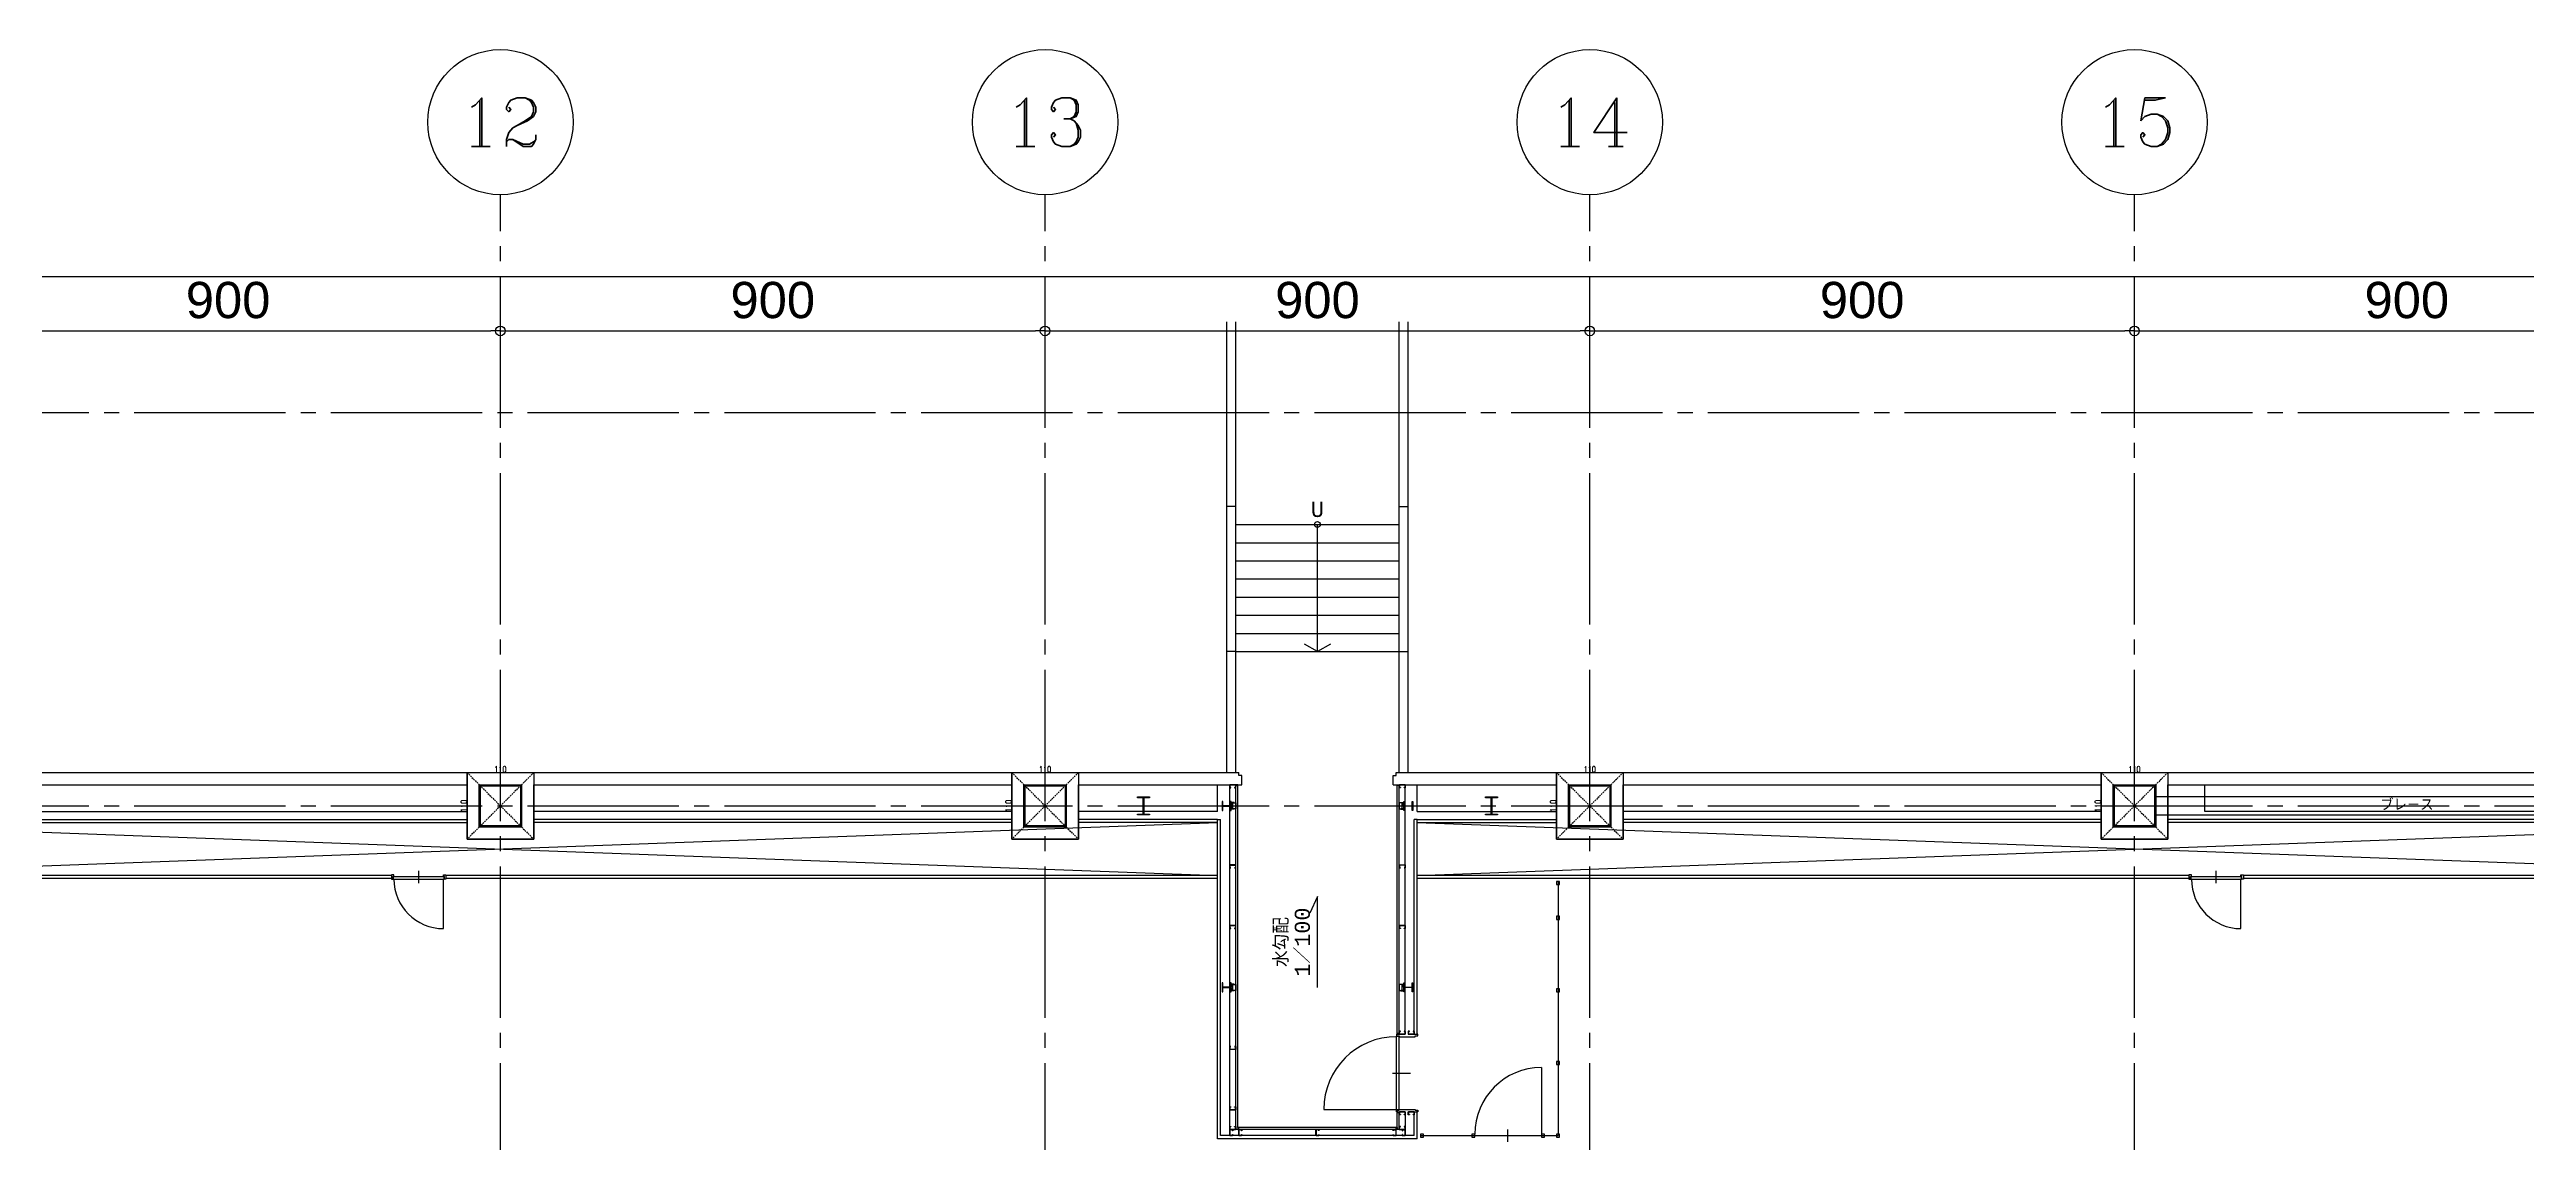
# Model space of a CAD drawing. Extents: x -18489 to 195597, y -1599 to 112111.
# Drawn here: x 9215 to 13308, y 18194 to 20000 of the extents above; entities that cross this region are included whole.
import ezdxf
from ezdxf.enums import TextEntityAlignment as Align

# ---------------------------------------------------------------- set-up
doc = ezdxf.new("R2010")
doc.units = 0
doc.header["$LTSCALE"] = 100
doc.linetypes.add('X-N-FAB-L10$0$COL-CEN-LIN', pattern=[3.25, 2.5, -0.25, 0.25, -0.25])
doc.linetypes.add('X-N-FAB-L10$0$HIDDEN', pattern=[0.375, 0.25, -0.125])
for name, color, linetype in [('X-N-FAB-L10$0$0-MC', 8, 'Continuous'), ('X-N-FAB-L10$0$0-NC', 8, 'Continuous'), ('X-N-FAB-L10$0$08', 8, 'Continuous'), ('X-N-FAB-L10$0$A-BLOCK', 8, 'Continuous'), ('X-N-FAB-L10$0$BEAM', 8, 'Continuous'), ('X-N-FAB-L10$0$BLOCK', 8, 'Continuous'), ('X-N-FAB-L10$0$CCL', 8, 'X-N-FAB-L10$0$COL-CEN-LIN'), ('X-N-FAB-L10$0$COL', 8, 'Continuous'), ('X-N-FAB-L10$0$COL-S', 8, 'Continuous'), ('X-N-FAB-L10$0$DIM', 8, 'Continuous')]:
    doc.layers.add(name, color=color, linetype=linetype)
doc.styles.add('X-N-FAB-L10$0$ATS', font='monotxt.shx', dxfattribs={"bigfont": 'BIGFONT.shx'})
doc.styles.add('X-N-FAB-L10$0$COL-NUM', font='romanc')
doc.styles.add('X-N-FAB-L10$0$DIM', font='simplex.shx', dxfattribs={"width": 0.67, "bigfont": 'chineset.shx'})
doc.styles.add('X-N-FAB-L10$0$DimStyUse', font='romans.shx', dxfattribs={"width": 0.7})
doc.styles.add('X-N-FAB-L10$0$Gen-Text', font='arial.ttf', dxfattribs={"height": 2.5})
doc.dimstyles.new('X-N-FAB-L10$0$cirl', dxfattribs={"dimtxt": 200, "dimasz": 50, "dimexe": 50, "dimexo": 0, "dimgap": 20, "dimtad": 1, "dimdsep": 46, "dimtxsty": 'X-N-FAB-L10$0$DimStyUse', "dimblk": 'X-N-FAB-L10$0$_Origin', "dimcen": 10, "dimdle": 50, "dimclrt": 2, "dimazin": 0, "dimtfac": 1, "dimtix": 1, "dimtmove": 2, "dimatfit": 3, "dimfxl": 10, "dimtolj": 1, "dimarcsym": 0})
doc.dimstyles.new('X-N-FAB-L10$0$JJP_005_defpoint', dxfattribs={"dimtxt": 20, "dimasz": 0.5, "dimexe": 0.5, "dimexo": 0.5, "dimgap": 0.5, "dimtad": 1, "dimdsep": 46, "dimtxsty": 'X-N-FAB-L10$0$DIM', "dimblk": 'X-N-FAB-L10$0$_None', "dimcen": 10, "dimclrd": 256, "dimclre": 256, "dimclrt": 256, "dimadec": 0, "dimazin": 0, "dimtfac": 1, "dimtix": 1, "dimtmove": 2, "dimatfit": 3, "dimldrblk": 'X-N-FAB-L10$0$_None', "dimfxl": 0.5, "dimtolj": 1, "dimtzin": 0, "dimarcsym": 0})

# ---------------------------------------------------------------- blocks, each defined once
blk = doc.blocks.new('X-N-FAB-L10$0$_Origin')
at = {"color": 0, "linetype": 'ByBlock', "lineweight": -2}
blk.add_line((0, 0), (-1, 0), dxfattribs=at)
blk.add_circle((0, 0), 0.5, dxfattribs=at)
blk = doc.blocks.new('*D2518')
at = {"layer": 'DefPoints', "color": 0, "transparency": 16777216}
for p in [(0, 9025), (-26950, 8935), (0, 8935)]:
    blk.add_point(p, dxfattribs=at)
at = {"layer": 'X-N-FAB-L10$0$DIM', "color": 0, "lineweight": -2, "transparency": 16777216}
for p, q in [((-26950, 8935), (-26950, 9045)), ((0, 8935), (0, 9045)), ((-26934, 9025), (-16, 9025))]:
    blk.add_line(p, q, dxfattribs=at)
at = {"layer": 'X-N-FAB-L10$0$DIM', "color": 0, "lineweight": -2, "transparency": 16777216, "xscale": 16, "yscale": 16, "zscale": 16, "rotation": 180}
blk.add_blockref('X-N-FAB-L10$0$_Origin', (-26950, 9025), dxfattribs=at)
at = {"layer": 'X-N-FAB-L10$0$DIM', "color": 0, "lineweight": -2, "transparency": 16777216, "xscale": 16, "yscale": 16, "zscale": 16}
blk.add_blockref('X-N-FAB-L10$0$_Origin', (0, 9025), dxfattribs=at)
at = {"layer": 'X-N-FAB-L10$0$DIM', "color": 2, "transparency": 16777216, "insert": (-13475, 9075.6), "char_height": 2.5, "attachment_point": 5, "style": 'X-N-FAB-L10$0$Gen-Text'}
blk.add_mtext('\\A1;{\\H24x;26950}', dxfattribs=at)
blk = doc.blocks.new('*D2529')
at = {"layer": 'DefPoints', "color": 0, "transparency": 16777216}
for p in [(-17050, 8935), (-17950, 8845), (-17050, 8845)]:
    blk.add_point(p, dxfattribs=at)
at = {"layer": 'X-N-FAB-L10$0$DIM', "color": 0, "lineweight": -2, "transparency": 16777216}
for p, q in [((-17950, 8845), (-17950, 8955)), ((-17934, 8935), (-17066, 8935)), ((-17050, 8845), (-17050, 8955))]:
    blk.add_line(p, q, dxfattribs=at)
at = {"layer": 'X-N-FAB-L10$0$DIM', "color": 0, "lineweight": -2, "transparency": 16777216, "xscale": 16, "yscale": 16, "zscale": 16, "rotation": 180}
blk.add_blockref('X-N-FAB-L10$0$_Origin', (-17950, 8935), dxfattribs=at)
at = {"layer": 'X-N-FAB-L10$0$DIM', "color": 0, "lineweight": -2, "transparency": 16777216, "xscale": 16, "yscale": 16, "zscale": 16}
blk.add_blockref('X-N-FAB-L10$0$_Origin', (-17050, 8935), dxfattribs=at)
at = {"layer": 'X-N-FAB-L10$0$DIM', "color": 2, "transparency": 16777216, "insert": (-17500, 8985.6), "char_height": 2.5, "attachment_point": 5, "style": 'X-N-FAB-L10$0$Gen-Text'}
blk.add_mtext('\\A1;{\\H24x;900}', dxfattribs=at)
blk = doc.blocks.new('X-N-FAB-L10$0$cn-y')
at = {"layer": 'X-N-FAB-L10$0$0-MC'}
blk.add_circle((-50, 0), 50, dxfattribs=at)
at = {"layer": 'X-N-FAB-L10$0$0-NC', "style": 'X-N-FAB-L10$0$COL-NUM'}
blk.add_attdef('GRID-Y', text='', height=50, dxfattribs=at).set_placement((-50, 0), align=Align.MIDDLE_CENTER)
blk = doc.blocks.new('*D2530')
at = {"layer": 'DefPoints', "color": 0, "transparency": 16777216}
for p in [(-16150, 8935), (-17050, 8845), (-16150, 8845)]:
    blk.add_point(p, dxfattribs=at)
at = {"layer": 'X-N-FAB-L10$0$DIM', "color": 0, "lineweight": -2, "transparency": 16777216}
for p, q in [((-17050, 8845), (-17050, 8955)), ((-17034, 8935), (-16166, 8935)), ((-16150, 8845), (-16150, 8955))]:
    blk.add_line(p, q, dxfattribs=at)
at = {"layer": 'X-N-FAB-L10$0$DIM', "color": 0, "lineweight": -2, "transparency": 16777216, "xscale": 16, "yscale": 16, "zscale": 16, "rotation": 180}
blk.add_blockref('X-N-FAB-L10$0$_Origin', (-17050, 8935), dxfattribs=at)
at = {"layer": 'X-N-FAB-L10$0$DIM', "color": 0, "lineweight": -2, "transparency": 16777216, "xscale": 16, "yscale": 16, "zscale": 16}
blk.add_blockref('X-N-FAB-L10$0$_Origin', (-16150, 8935), dxfattribs=at)
at = {"layer": 'X-N-FAB-L10$0$DIM', "color": 2, "transparency": 16777216, "insert": (-16600, 8985.6), "char_height": 2.5, "attachment_point": 5, "style": 'X-N-FAB-L10$0$Gen-Text'}
blk.add_mtext('\\A1;{\\H24x;900}', dxfattribs=at)
blk = doc.blocks.new('*D2531')
at = {"layer": 'DefPoints', "color": 0, "transparency": 16777216}
for p in [(-15250, 8935), (-16150, 8845), (-15250, 8845)]:
    blk.add_point(p, dxfattribs=at)
at = {"layer": 'X-N-FAB-L10$0$DIM', "color": 0, "lineweight": -2, "transparency": 16777216}
for p, q in [((-16150, 8845), (-16150, 8955)), ((-16134, 8935), (-15266, 8935)), ((-15250, 8845), (-15250, 8955))]:
    blk.add_line(p, q, dxfattribs=at)
at = {"layer": 'X-N-FAB-L10$0$DIM', "color": 0, "lineweight": -2, "transparency": 16777216, "xscale": 16, "yscale": 16, "zscale": 16, "rotation": 180}
blk.add_blockref('X-N-FAB-L10$0$_Origin', (-16150, 8935), dxfattribs=at)
at = {"layer": 'X-N-FAB-L10$0$DIM', "color": 0, "lineweight": -2, "transparency": 16777216, "xscale": 16, "yscale": 16, "zscale": 16}
blk.add_blockref('X-N-FAB-L10$0$_Origin', (-15250, 8935), dxfattribs=at)
at = {"layer": 'X-N-FAB-L10$0$DIM', "color": 2, "transparency": 16777216, "insert": (-15700, 8985.6), "char_height": 2.5, "attachment_point": 5, "style": 'X-N-FAB-L10$0$Gen-Text'}
blk.add_mtext('\\A1;{\\H24x;900}', dxfattribs=at)
blk = doc.blocks.new('*D2532')
at = {"layer": 'DefPoints', "color": 0, "transparency": 16777216}
for p in [(-14350, 8935), (-15250, 8845), (-14350, 8845)]:
    blk.add_point(p, dxfattribs=at)
at = {"layer": 'X-N-FAB-L10$0$DIM', "color": 0, "lineweight": -2, "transparency": 16777216}
for p, q in [((-15250, 8845), (-15250, 8955)), ((-15234, 8935), (-14366, 8935)), ((-14350, 8845), (-14350, 8955))]:
    blk.add_line(p, q, dxfattribs=at)
at = {"layer": 'X-N-FAB-L10$0$DIM', "color": 0, "lineweight": -2, "transparency": 16777216, "xscale": 16, "yscale": 16, "zscale": 16, "rotation": 180}
blk.add_blockref('X-N-FAB-L10$0$_Origin', (-15250, 8935), dxfattribs=at)
at = {"layer": 'X-N-FAB-L10$0$DIM', "color": 0, "lineweight": -2, "transparency": 16777216, "xscale": 16, "yscale": 16, "zscale": 16}
blk.add_blockref('X-N-FAB-L10$0$_Origin', (-14350, 8935), dxfattribs=at)
at = {"layer": 'X-N-FAB-L10$0$DIM', "color": 2, "transparency": 16777216, "insert": (-14800, 8985.6), "char_height": 2.5, "attachment_point": 5, "style": 'X-N-FAB-L10$0$Gen-Text'}
blk.add_mtext('\\A1;{\\H24x;900}', dxfattribs=at)
blk = doc.blocks.new('*D2533')
at = {"layer": 'DefPoints', "color": 0, "transparency": 16777216}
for p in [(-13450, 8935), (-14350, 8845), (-13450, 8845)]:
    blk.add_point(p, dxfattribs=at)
at = {"layer": 'X-N-FAB-L10$0$DIM', "color": 0, "lineweight": -2, "transparency": 16777216}
for p, q in [((-14350, 8845), (-14350, 8955)), ((-14334, 8935), (-13466, 8935)), ((-13450, 8845), (-13450, 8955))]:
    blk.add_line(p, q, dxfattribs=at)
at = {"layer": 'X-N-FAB-L10$0$DIM', "color": 0, "lineweight": -2, "transparency": 16777216, "xscale": 16, "yscale": 16, "zscale": 16, "rotation": 180}
blk.add_blockref('X-N-FAB-L10$0$_Origin', (-14350, 8935), dxfattribs=at)
at = {"layer": 'X-N-FAB-L10$0$DIM', "color": 0, "lineweight": -2, "transparency": 16777216, "xscale": 16, "yscale": 16, "zscale": 16}
blk.add_blockref('X-N-FAB-L10$0$_Origin', (-13450, 8935), dxfattribs=at)
at = {"layer": 'X-N-FAB-L10$0$DIM', "color": 2, "transparency": 16777216, "insert": (-13900, 8985.6), "char_height": 2.5, "attachment_point": 5, "style": 'X-N-FAB-L10$0$Gen-Text'}
blk.add_mtext('\\A1;{\\H24x;900}', dxfattribs=at)
blk = doc.blocks.new('*D2397')
at = {"layer": 'DefPoints', "lineweight": -2, "transparency": 16777216}
blk.add_line((0, 0), (110, 0), dxfattribs=at)
at = {"layer": 'DefPoints', "color": 0, "transparency": 16777216}
for p in [(0, 0), (110, 0), (110, 0)]:
    blk.add_point(p, dxfattribs=at)
at = {"layer": 'DefPoints', "transparency": 16777216, "insert": (55, 5.5), "char_height": 10, "attachment_point": 5, "style": 'X-N-FAB-L10$0$DIM'}
blk.add_mtext('\\A1;110', dxfattribs=at)
blk = doc.blocks.new('X-N-FAB-L10$0$_None')
blk = doc.blocks.new('*D2398')
at = {"layer": 'DefPoints', "lineweight": -2, "transparency": 16777216}
blk.add_line((0, 0), (0, -110), dxfattribs=at)
at = {"layer": 'DefPoints', "color": 0, "transparency": 16777216}
for p in [(0, 0), (0, -110), (0, -110)]:
    blk.add_point(p, dxfattribs=at)
at = {"layer": 'DefPoints', "transparency": 16777216, "insert": (-5.5, -55), "char_height": 10, "attachment_point": 5, "rotation": 90, "style": 'X-N-FAB-L10$0$DIM'}
blk.add_mtext('\\A1;110', dxfattribs=at)
blk = doc.blocks.new('*U2396')
at = {"layer": 'DefPoints', "linetype": 'X-N-FAB-L10$0$HIDDEN', "ltscale": 0.1}
for p, q in [((110, 0), (0, -110)), ((0, 0), (110, -110))]:
    blk.add_line(p, q, dxfattribs=at)
at = {"layer": 'X-N-FAB-L10$0$COL', "ltscale": 0.1}
blk.add_lwpolyline([(0, 0), (110, 0), (110, -110), (0, -110)], close=True, dxfattribs=at)
at = {"layer": 'DefPoints'}
dim = blk.add_linear_dim(base=(0, -110), p1=(0, 0), p2=(0, -110), angle=90, dimstyle='X-N-FAB-L10$0$JJP_005_defpoint', override={"dimtxt": 10}, dxfattribs=at)
dim.commit()
dim.dimension.update_dxf_attribs({"geometry": '*D2398', "text_midpoint": (-5.5, -55)})
dim = blk.add_linear_dim(base=(110, 0), p1=(0, 0), p2=(110, 0), dimstyle='X-N-FAB-L10$0$JJP_005_defpoint', override={"dimtxt": 10}, dxfattribs=at)
dim.commit()
dim.dimension.update_dxf_attribs({"geometry": '*D2397', "text_midpoint": (55, 5.5)})
blk = doc.blocks.new('X-N-FAB-L10$0$A$C467ba2ca')
at = {"layer": 'X-N-FAB-L10$0$CCL'}
for p, q in [((-17050, 0), (-17050, 9160)), ((-17050, 0), (-17050, 9160)), ((-16150, 0), (-16150, 9160)), ((-15250, 0), (-15250, 9160)), ((-14350, 0), (-14350, 9160)), ((-27730, 8800), (360, 8800)), ((-27730, 8150), (360, 8150))]:
    blk.add_line(p, q, dxfattribs=at)
at = {"layer": 'X-N-FAB-L10$0$COL-S'}
for points in [[(-17085, 8185), (-17015, 8185), (-17015, 8115), (-17085, 8115)], [(-16185, 8185), (-16115, 8185), (-16115, 8115), (-16185, 8115)], [(-15285, 8185), (-15215, 8185), (-15215, 8115), (-15285, 8115)], [(-14385, 8185), (-14315, 8185), (-14315, 8115), (-14385, 8115)]]:
    blk.add_lwpolyline(points, close=True, dxfattribs=at)
at = {"layer": 'X-N-FAB-L10$0$A-BLOCK'}
ref = blk.add_blockref('X-N-FAB-L10$0$cn-y', (-16930, 9280), dxfattribs=dict(at, xscale=2.399999999999997, yscale=2.399999999999997, zscale=2.399999999999997))
ref.add_attrib('GRID-Y', '12', dxfattribs={"layer": 'X-N-FAB-L10$0$0-NC', "height": 80, "style": 'X-N-FAB-L10$0$COL-NUM'}).set_placement((-17050, 9280), align=Align.MIDDLE_CENTER)
ref = blk.add_blockref('X-N-FAB-L10$0$cn-y', (-16030, 9280), dxfattribs=dict(at, xscale=2.399999999999997, yscale=2.399999999999997, zscale=2.399999999999997))
ref.add_attrib('GRID-Y', '13', dxfattribs={"layer": 'X-N-FAB-L10$0$0-NC', "height": 80, "style": 'X-N-FAB-L10$0$COL-NUM'}).set_placement((-16150, 9280), align=Align.MIDDLE_CENTER)
ref = blk.add_blockref('X-N-FAB-L10$0$cn-y', (-15130, 9280), dxfattribs=dict(at, xscale=2.399999999999997, yscale=2.399999999999997, zscale=2.399999999999997))
ref.add_attrib('GRID-Y', '14', dxfattribs={"layer": 'X-N-FAB-L10$0$0-NC', "height": 80, "style": 'X-N-FAB-L10$0$COL-NUM'}).set_placement((-15250, 9280), align=Align.MIDDLE_CENTER)
ref = blk.add_blockref('X-N-FAB-L10$0$cn-y', (-14230, 9280), dxfattribs=dict(at, xscale=2.399999999999997, yscale=2.399999999999997, zscale=2.399999999999997))
ref.add_attrib('GRID-Y', '15', dxfattribs={"layer": 'X-N-FAB-L10$0$0-NC', "height": 80, "style": 'X-N-FAB-L10$0$COL-NUM'}).set_placement((-14350, 9280), align=Align.MIDDLE_CENTER)
at = {"layer": 'X-N-FAB-L10$0$BEAM'}
for p in [(-17105, 8205), (-16205, 8205), (-15305, 8205), (-14405, 8205)]:
    blk.add_blockref('*U2396', p, dxfattribs=at)
at = {"layer": 'X-N-FAB-L10$0$DIM'}
for base, p1, p2, picture, middle in [((0, 9025), (-26950, 8935), (0, 8935), '*D2518', (-13475, 9075.634)), ((-17050, 8935), (-17950, 8845), (-17050, 8845), '*D2529', (-17500, 8985.634)), ((-16150, 8935), (-17050, 8845), (-16150, 8845), '*D2530', (-16600, 8985.634)), ((-15250, 8935), (-16150, 8845), (-15250, 8845), '*D2531', (-15700, 8985.634)), ((-14350, 8935), (-15250, 8845), (-14350, 8845), '*D2532', (-14800, 8985.634)), ((-13450, 8935), (-14350, 8845), (-13450, 8845), '*D2533', (-13900, 8985.634))]:
    dim = blk.add_linear_dim(base=base, p1=p1, p2=p2, text='{\\H24x;<>}', dimstyle='X-N-FAB-L10$0$cirl', override={"dimtxt": 60, "dimasz": 16, "dimexe": 20, "dimgap": 20, "dimtxsty": 'X-N-FAB-L10$0$Gen-Text'}, dxfattribs=at)
    dim.commit()
    dim.dimension.update_dxf_attribs({"geometry": picture, "text_midpoint": middle})
blk = doc.blocks.new('X-N-FAB-L10')
at = {"layer": 'X-N-FAB-L10$0$08'}
for p, q in [((11160, 18805), (11160, 19550)), ((11175, 18805), (11175, 19550)), ((11445, 18805), (11445, 19550)), ((11460, 18805), (11460, 19550)), ((11175, 19245), (11160, 19245)), ((11445, 19245), (11460, 19245)), ((11175, 19215), (11445, 19215)), ((11310, 19005), (11310, 19215)), ((11175, 19185), (11445, 19185)), ((11175, 19155), (11445, 19155)), ((11175, 19125), (11445, 19125)), ((11175, 19095), (11445, 19095)), ((11175, 19065), (11445, 19065)), ((11175, 19035), (11445, 19035)), ((11175, 19005), (11160, 19005)), ((11175, 19005), (11445, 19005)), ((11445, 19005), (11460, 19005)), ((8780, 18805), (11180, 18805)), ((11180, 18800), (11180, 18805)), ((11185, 18800), (11180, 18800)), ((11185, 18785), (11185, 18800)), ((11435, 18785), (11435, 18800)), ((11435, 18800), (11440, 18800)), ((11440, 18805), (13615, 18805)), ((11440, 18800), (11440, 18805)), ((9115, 18785), (9905, 18785)), ((10015, 18785), (10805, 18785)), ((10915, 18785), (11185, 18785)), ((11145, 18740.5), (11145, 18785)), ((11165, 18205), (11165, 18785)), ((11175, 18215), (11175, 18785)), ((11178.5, 18218.5), (11178.5, 18783)), ((11435, 18785), (11705, 18785)), ((11441.5, 18374), (11441.5, 18785)), ((11445, 18374), (11445, 18785)), ((11455, 18372.5), (11455, 18785)), ((11475, 18740.5), (11475, 18785)), ((11815, 18785), (12605, 18785)), ((12715, 18785), (13505, 18785)), ((8765, 18635), (11145, 18722.5)), ((8765, 18722.5), (11145, 18635)), ((9115, 18740.5), (9905, 18740.5)), ((9115, 18727.5), (9905, 18727.5)), ((9115, 18722.5), (9905, 18722.5)), ((10805, 18740.5), (10015, 18740.5)), ((10805, 18727.5), (10015, 18727.5)), ((10805, 18722.5), (10015, 18722.5)), ((11145, 18740.5), (10915, 18740.5)), ((11145, 18727.5), (10915, 18727.5)), ((11145, 18722.5), (10915, 18722.5)), ((11145, 18200), (11145, 18727.5)), ((11145, 18727.5), (11150, 18727.5)), ((11150, 18205), (11150, 18727.5)), ((11470, 18372.5), (11470, 18727.5)), ((11475, 18727.5), (11470, 18727.5)), ((11475, 18740.5), (11705, 18740.5)), ((11475, 18372.5), (11475, 18727.5)), ((11475, 18727.5), (11705, 18727.5)), ((11475, 18635), (13855, 18722.5)), ((11475, 18722.5), (13855, 18635)), ((11475, 18722.5), (11705, 18722.5)), ((12605, 18740.5), (11815, 18740.5)), ((12605, 18727.5), (11815, 18727.5)), ((12605, 18722.5), (11815, 18722.5)), ((13505, 18727.5), (12715, 18727.5)), ((13505, 18722.5), (12715, 18722.5)), ((13443.5, 18740.5), (12776.5, 18740.5)), ((9780, 18630), (8760, 18630)), ((9780, 18635), (8765, 18635)), ((9825, 18622.5), (9825, 18642.5)), ((9865.9, 18547.2), (9865.9, 18629)), ((11145, 18635), (9870, 18635)), ((11145, 18630), (9870, 18630)), ((12750, 18635), (11475, 18635)), ((12750, 18630), (11475, 18630)), ((11707.5, 18625), (11707.5, 18205)), ((12795, 18622.5), (12795, 18642.5)), ((12835.9, 18547.2), (12835.9, 18629)), ((13855, 18635), (12840, 18635)), ((13860, 18630), (12840, 18630)), ((11470, 18372.5), (11475, 18372.5)), ((11434, 18308.5), (11464, 18308.5)), ((11680, 18317.5), (11680, 18207.5)), ((11445, 18215), (11175, 18215)), ((11441.5, 18218.5), (11178.5, 18218.5)), ((11320.5, 18248.5), (11440.5, 18248.5)), ((11441.5, 18218.5), (11441.5, 18243)), ((11445, 18215), (11445, 18243)), ((11455, 18244.5), (11455, 18215)), ((11470, 18244.5), (11475, 18244.5)), ((11470, 18205), (11470, 18244.5)), ((11475, 18200), (11475, 18244.5)), ((11624, 18215), (11624, 18195)), ((11475, 18200), (11145, 18200)), ((11470, 18205), (11150, 18205)), ((11480, 18205), (11707.5, 18205))]:
    blk.add_line(p, q, dxfattribs=at)
for points in [[(11331.651, 19017.5), (11310, 19005), (11288.349, 19017.5)], [(9905, 18785), (9905, 18695), (10015, 18695), (10015, 18785)], [(10805, 18785), (10805, 18695), (10915, 18695), (10915, 18785)], [(11705, 18785), (11705, 18695), (11815, 18695), (11815, 18785)], [(12605, 18785), (12605, 18695), (12715, 18695), (12715, 18785)], [(12776.5, 18740.5), (12776.5, 18785)], [(11310, 18450), (11310, 18600), (11297.529, 18572.642)], [(11443, 18372.5), (11440.5, 18372.5), (11440.5, 18370), (11445, 18370), (11445, 18368.5), (11471.5, 18368.5), (11471.5, 18370), (11476, 18370), (11476, 18372.5), (11473.5, 18372.5)], [(11443, 18244.5), (11440.5, 18244.5), (11440.5, 18247), (11445, 18247), (11445, 18248.5), (11471.5, 18248.5), (11471.5, 18247), (11476, 18247), (11476, 18244.5), (11473.5, 18244.5)]]:
    blk.add_lwpolyline(points, dxfattribs=at)
for points in [[(9925, 18715), (9925, 18785), (9995, 18785), (9995, 18715)], [(9927, 18717), (9927, 18783), (9993, 18783), (9993, 18717)], [(10825, 18715), (10825, 18785), (10895, 18785), (10895, 18715)], [(10827, 18717), (10827, 18783), (10893, 18783), (10893, 18717)], [(11012.5, 18764.7), (11032.5, 18764.7), (11032.5, 18763.5), (11022.9, 18763.5), (11022.9, 18736.5), (11032.5, 18736.5), (11032.5, 18735.3), (11012.5, 18735.3), (11012.5, 18736.5), (11022.1, 18736.5), (11022.1, 18763.5), (11012.5, 18763.5)], [(11167.5, 18742.5), (11167.5, 18757.5), (11166.5, 18757.5), (11166.5, 18750.35), (11153.5, 18750.35), (11153.5, 18757.5), (11152.5, 18757.5), (11152.5, 18742.5), (11153.5, 18742.5), (11153.5, 18749.65), (11166.5, 18749.65), (11166.5, 18742.5)], [(11173, 18780), (11175, 18780), (11175, 18785), (11165, 18785), (11165, 18780), (11167, 18780), (11167, 18780.32), (11165.32, 18780.32), (11165.32, 18784.68), (11174.68, 18784.68), (11174.68, 18780.32), (11173, 18780.32)], [(11172.5, 18755.6), (11167.5, 18755.6), (11167.5, 18750.6), (11168.1, 18750.6), (11168.1, 18755), (11172.5, 18755)], [(11172.5, 18744.4), (11167.5, 18744.4), (11167.5, 18749.4), (11168.1, 18749.4), (11168.1, 18745), (11172.5, 18745)], [(11170, 18745), (11170, 18755), (11175, 18755), (11175, 18745)], [(11175, 18783.5), (11178.5, 18783.5), (11178.5, 18785), (11175, 18785)], [(11445, 18783.5), (11441.5, 18783.5), (11441.5, 18785), (11445, 18785)], [(11447, 18780), (11445, 18780), (11445, 18785), (11455, 18785), (11455, 18780), (11453, 18780), (11453, 18780.32), (11454.68, 18780.32), (11454.68, 18784.68), (11445.32, 18784.68), (11445.32, 18780.32), (11447, 18780.32)], [(11450, 18745), (11450, 18755), (11445, 18755), (11445, 18745)], [(11447.5, 18755.6), (11452.5, 18755.6), (11452.5, 18750.6), (11451.9, 18750.6), (11451.9, 18755), (11447.5, 18755)], [(11447.5, 18744.4), (11452.5, 18744.4), (11452.5, 18749.4), (11451.9, 18749.4), (11451.9, 18745), (11447.5, 18745)], [(11452.5, 18742.5), (11452.5, 18757.5), (11453.5, 18757.5), (11453.5, 18750.35), (11466.5, 18750.35), (11466.5, 18757.5), (11467.5, 18757.5), (11467.5, 18742.5), (11466.5, 18742.5), (11466.5, 18749.65), (11453.5, 18749.65), (11453.5, 18742.5)], [(11587.5, 18764.7), (11607.5, 18764.7), (11607.5, 18763.5), (11597.9, 18763.5), (11597.9, 18736.5), (11607.5, 18736.5), (11607.5, 18735.3), (11587.5, 18735.3), (11587.5, 18736.5), (11597.1, 18736.5), (11597.1, 18763.5), (11587.5, 18763.5)], [(11725, 18715), (11725, 18785), (11795, 18785), (11795, 18715)], [(11727, 18717), (11727, 18783), (11793, 18783), (11793, 18717)], [(12625, 18715), (12625, 18785), (12695, 18785), (12695, 18715)], [(12627, 18717), (12627, 18783), (12693, 18783), (12693, 18717)], [(12695, 18735), (13525, 18735), (13525, 18765), (12695, 18765)], [(9784.1, 18633.5), (9784.1, 18636), (9780, 18636), (9780, 18629), (9782.5, 18629), (9782.5, 18633.5)], [(9783, 18629), (9867, 18629), (9867, 18633), (9783, 18633)], [(9865.9, 18633.5), (9865.9, 18636), (9870, 18636), (9870, 18629), (9867.5, 18629), (9867.5, 18633.5)], [(11173, 18647.5), (11175, 18647.5), (11175, 18652.5), (11165, 18652.5), (11165, 18647.5), (11167, 18647.5), (11167, 18647.82), (11165.32, 18647.82), (11165.32, 18652.18), (11174.68, 18652.18), (11174.68, 18647.82), (11173, 18647.82)], [(11447, 18647.5), (11445, 18647.5), (11445, 18652.5), (11455, 18652.5), (11455, 18647.5), (11453, 18647.5), (11453, 18647.82), (11454.68, 18647.82), (11454.68, 18652.18), (11445.32, 18652.18), (11445.32, 18647.82), (11447, 18647.82)], [(11705, 18620), (11710, 18620), (11710, 18625), (11705, 18625)], [(12754.1, 18633.5), (12754.1, 18636), (12750, 18636), (12750, 18629), (12752.5, 18629), (12752.5, 18633.5)], [(12753, 18629), (12837, 18629), (12837, 18633), (12753, 18633)], [(12835.9, 18633.5), (12835.9, 18636), (12840, 18636), (12840, 18629), (12837.5, 18629), (12837.5, 18633.5)], [(11173, 18547.5), (11175, 18547.5), (11175, 18552.5), (11165, 18552.5), (11165, 18547.5), (11167, 18547.5), (11167, 18547.82), (11165.32, 18547.82), (11165.32, 18552.18), (11174.68, 18552.18), (11174.68, 18547.82), (11173, 18547.82)], [(11447, 18547.5), (11445, 18547.5), (11445, 18552.5), (11455, 18552.5), (11455, 18547.5), (11453, 18547.5), (11453, 18547.82), (11454.68, 18547.82), (11454.68, 18552.18), (11445.32, 18552.18), (11445.32, 18547.82), (11447, 18547.82)], [(11705, 18562.5), (11710, 18562.5), (11710, 18567.5), (11705, 18567.5)], [(11167.5, 18442.5), (11167.5, 18457.5), (11166.5, 18457.5), (11166.5, 18450.35), (11153.5, 18450.35), (11153.5, 18457.5), (11152.5, 18457.5), (11152.5, 18442.5), (11153.5, 18442.5), (11153.5, 18449.65), (11166.5, 18449.65), (11166.5, 18442.5)], [(11172.5, 18455.6), (11167.5, 18455.6), (11167.5, 18450.6), (11168.1, 18450.6), (11168.1, 18455), (11172.5, 18455)], [(11172.5, 18444.4), (11167.5, 18444.4), (11167.5, 18449.4), (11168.1, 18449.4), (11168.1, 18445), (11172.5, 18445)], [(11170, 18445), (11170, 18455), (11175, 18455), (11175, 18445)], [(11450, 18445), (11450, 18455), (11445, 18455), (11445, 18445)], [(11447.5, 18455.6), (11452.5, 18455.6), (11452.5, 18450.6), (11451.9, 18450.6), (11451.9, 18455), (11447.5, 18455)], [(11447.5, 18444.4), (11452.5, 18444.4), (11452.5, 18449.4), (11451.9, 18449.4), (11451.9, 18445), (11447.5, 18445)], [(11452.5, 18442.5), (11452.5, 18457.5), (11453.5, 18457.5), (11453.5, 18450.35), (11466.5, 18450.35), (11466.5, 18457.5), (11467.5, 18457.5), (11467.5, 18442.5), (11466.5, 18442.5), (11466.5, 18449.65), (11453.5, 18449.65), (11453.5, 18442.5)], [(11705, 18442.5), (11710, 18442.5), (11710, 18447.5), (11705, 18447.5)], [(11447, 18377.5), (11445, 18377.5), (11445, 18372.5), (11455, 18372.5), (11455, 18377.5), (11453, 18377.5), (11453, 18377.18), (11454.68, 18377.18), (11454.68, 18372.82), (11445.32, 18372.82), (11445.32, 18377.18), (11447, 18377.18)], [(11462, 18377.5), (11460, 18377.5), (11460, 18372.5), (11470, 18372.5), (11470, 18377.5), (11468, 18377.5), (11468, 18377.18), (11469.68, 18377.18), (11469.68, 18372.82), (11460.32, 18372.82), (11460.32, 18377.18), (11462, 18377.18)], [(11173, 18352.5), (11175, 18352.5), (11175, 18347.5), (11165, 18347.5), (11165, 18352.5), (11167, 18352.5), (11167, 18352.18), (11165.32, 18352.18), (11165.32, 18347.82), (11174.68, 18347.82), (11174.68, 18352.18), (11173, 18352.18)], [(11440.5, 18247.5), (11440.5, 18369.5), (11444.5, 18369.5), (11444.5, 18247.5)], [(11445, 18374), (11441.5, 18374), (11441.5, 18372.5), (11445, 18372.5)], [(11705, 18322.5), (11710, 18322.5), (11710, 18327.5), (11705, 18327.5)], [(11173, 18252.5), (11175, 18252.5), (11175, 18247.5), (11165, 18247.5), (11165, 18252.5), (11167, 18252.5), (11167, 18252.18), (11165.32, 18252.18), (11165.32, 18247.82), (11174.68, 18247.82), (11174.68, 18252.18), (11173, 18252.18)], [(11173, 18220), (11175, 18220), (11175, 18215), (11165, 18215), (11165, 18220), (11167, 18220), (11167, 18219.68), (11165.32, 18219.68), (11165.32, 18215.32), (11174.68, 18215.32), (11174.68, 18219.68), (11173, 18219.68)], [(11170, 18207), (11170, 18205), (11165, 18205), (11165, 18215), (11170, 18215), (11170, 18213), (11169.68, 18213), (11169.68, 18214.68), (11165.32, 18214.68), (11165.32, 18205.32), (11169.68, 18205.32), (11169.68, 18207)], [(11180, 18215), (11180, 18218.5), (11178.5, 18218.5), (11178.5, 18215)], [(11185, 18207), (11185, 18205), (11180, 18205), (11180, 18215), (11185, 18215), (11185, 18213), (11184.68, 18213), (11184.68, 18214.68), (11180.32, 18214.68), (11180.32, 18205.32), (11184.68, 18205.32), (11184.68, 18207)], [(11312.5, 18207), (11312.5, 18205), (11307.5, 18205), (11307.5, 18215), (11312.5, 18215), (11312.5, 18213), (11312.18, 18213), (11312.18, 18214.68), (11307.82, 18214.68), (11307.82, 18205.32), (11312.18, 18205.32), (11312.18, 18207)], [(11435, 18207), (11435, 18205), (11440, 18205), (11440, 18215), (11435, 18215), (11435, 18213), (11435.32, 18213), (11435.32, 18214.68), (11439.68, 18214.68), (11439.68, 18205.32), (11435.32, 18205.32), (11435.32, 18207)], [(11440, 18215), (11440, 18218.5), (11441.5, 18218.5), (11441.5, 18215)], [(11445, 18243), (11441.5, 18243), (11441.5, 18244.5), (11445, 18244.5)], [(11447, 18239.5), (11445, 18239.5), (11445, 18244.5), (11455, 18244.5), (11455, 18239.5), (11453, 18239.5), (11453, 18239.82), (11454.68, 18239.82), (11454.68, 18244.18), (11445.32, 18244.18), (11445.32, 18239.82), (11447, 18239.82)], [(11447, 18220), (11445, 18220), (11445, 18215), (11455, 18215), (11455, 18220), (11453, 18220), (11453, 18219.68), (11454.68, 18219.68), (11454.68, 18215.32), (11445.32, 18215.32), (11445.32, 18219.68), (11447, 18219.68)], [(11450, 18207), (11450, 18205), (11455, 18205), (11455, 18215), (11450, 18215), (11450, 18213), (11450.32, 18213), (11450.32, 18214.68), (11454.68, 18214.68), (11454.68, 18205.32), (11450.32, 18205.32), (11450.32, 18207)], [(11462, 18239.5), (11460, 18239.5), (11460, 18244.5), (11470, 18244.5), (11470, 18239.5), (11468, 18239.5), (11468, 18239.82), (11469.68, 18239.82), (11469.68, 18244.18), (11460.32, 18244.18), (11460.32, 18239.82), (11462, 18239.82)], [(11480, 18202.5), (11485, 18202.5), (11485, 18207.5), (11480, 18207.5)], [(11565, 18202.5), (11570, 18202.5), (11570, 18207.5), (11565, 18207.5)], [(11680, 18202.5), (11685, 18202.5), (11685, 18207.5), (11680, 18207.5)], [(11705, 18202.5), (11710, 18202.5), (11710, 18207.5), (11705, 18207.5)]]:
    blk.add_lwpolyline(points, close=True, dxfattribs=at)
blk.add_circle((11310, 19215), 5, dxfattribs=at)
for centre, radius, start, end in [((9865.9, 18629), 81.8, 180, 270), ((12835.9, 18629), 81.8, 180, 270), ((11440.5, 18248.5), 120, 90, 180), ((11680, 18207.5), 110, 90, 180)]:
    blk.add_arc(centre, radius, start, end, dxfattribs=at)
at = {"layer": 'X-N-FAB-L10$0$COL-S'}
for points in [[(9925, 18785), (9995, 18785), (9995, 18715), (9925, 18715)], [(10825, 18785), (10895, 18785), (10895, 18715), (10825, 18715)], [(11725, 18785), (11795, 18785), (11795, 18715), (11725, 18715)], [(12625, 18785), (12695, 18785), (12695, 18715), (12625, 18715)]]:
    blk.add_lwpolyline(points, close=True, dxfattribs=at)
at = {"layer": 'X-N-FAB-L10$0$BEAM'}
for p in [(9905, 18805), (10805, 18805), (11705, 18805), (12605, 18805)]:
    blk.add_blockref('*U2396', p, dxfattribs=at)
at = {"layer": 'X-N-FAB-L10$0$BLOCK'}
blk.add_blockref('X-N-FAB-L10$0$A$C467ba2ca', (27010, 10600), dxfattribs=at)
at = {"layer": 'X-N-FAB-L10$0$08', "style": 'X-N-FAB-L10$0$ATS'}
for s, height, p in [('U', 25, (11310, 19240)), ('ブレ－ス', 20, (13110, 18752))]:
    blk.add_text(s, height=height, dxfattribs=at).set_placement(p, align=Align.MIDDLE_CENTER)
for s, p in [('水勾配', (11250, 18525)), ('1／100', (11285, 18525))]:
    blk.add_text(s, height=25, rotation=90, dxfattribs=at).set_placement(p, align=Align.MIDDLE_CENTER)

msp = doc.modelspace()

# ---------------------------------------------------------------- block references
msp.add_blockref('X-N-FAB-L10', (0, 0))

doc.saveas('drawing.dxf')
